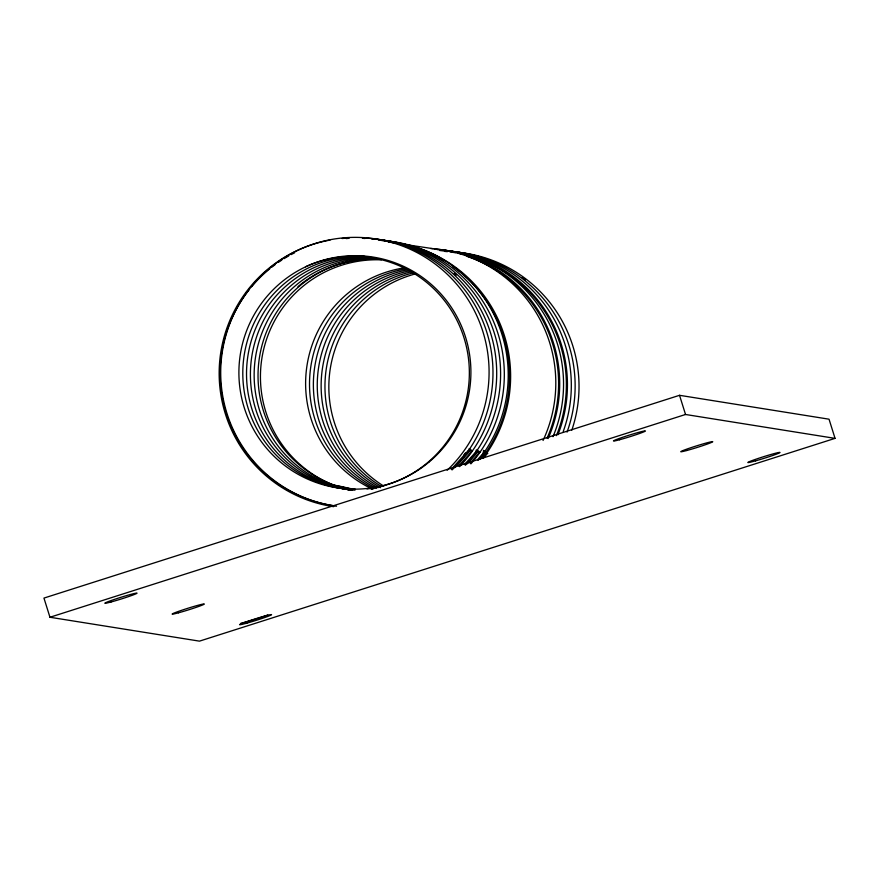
<?xml version="1.0" encoding="UTF-8"?>
<svg xmlns="http://www.w3.org/2000/svg" width="879" height="879" viewBox="0 0 879 879"><rect width="100%" height="100%" fill="white"/><g stroke="black" fill="none" stroke-linecap="round" stroke-linejoin="round"><path stroke-width="1.32" d="M333.976 485.944L334.229 485.263L338.052 485.834L353.479 489.251M451.246 469.331L468.54 450.301L472.364 450.872L458.706 465.892M454.915 467.584L470.397 450.553M464.42 464.551L476.253 451.531L480.066 452.103L470.056 463.123M467.178 463.804L478.099 451.795L475.978 450.301M477.451 459.75L483.824 452.74L487.647 453.311L483.098 458.322M480.22 459.014L485.68 453.004L483.56 451.509M679.533 395.308L43.95 598.083L49.96 617.256L199.467 641.143L835.05 438.368L829.04 419.195L679.533 395.308L685.532 414.481L835.05 438.368M49.96 617.256L685.532 414.481M352.457 489.185L355.083 489.065M433.314 248.713L388.144 241.956A135.069 134.168 -81.5 0 1 405.494 244.604M334.229 485.263L352.226 489.24M351.04 489.174L326.647 484.054L349.787 489.174M348.469 489.076L318.945 482.824L347.227 489.076M482.989 452.158L483.824 452.74M483.384 450.323L487.647 453.311M476.879 449.861L480.066 452.103M469.166 448.631L472.364 450.872M333.767 505.722A134.113 133.223 -81.5 0 1 248.999 289.872M251.559 286.719A134.113 133.223 -81.5 0 1 269.765 268.787M271.864 267.117A134.113 133.223 -81.5 0 1 275.083 264.678M278.39 262.338A134.113 133.223 -81.5 0 1 281.763 260.096M284.06 258.646A134.113 133.223 -81.5 0 1 288.719 255.921M291.081 254.624A134.113 133.223 -81.5 0 1 294.652 252.789M333.624 506.667A135.069 134.168 -81.5 0 1 219.168 375.135A135.069 134.168 -81.5 0 1 330.054 240.099M342.085 238.506A135.069 134.168 -81.5 0 1 348.864 238.088M362.39 238.297A135.069 134.168 -81.5 0 1 365.06 238.495M305.518 266.787A116.753 115.984 -81.5 0 1 463.98 337.734A116.753 115.984 -81.5 0 1 374.762 487.746M373.476 487.977A116.753 115.984 -81.5 0 1 366.982 488.955M355.083 489.779A116.753 115.984 -81.5 0 1 347.15 489.636M267.82 614.948A16.767 0.846 -17.4 0 1 240.934 623.211M448.839 251.031A135.069 134.168 -81.5 0 1 563.219 431.545M380.64 487.658A116.753 115.984 -81.5 0 1 322.34 369.004A116.753 115.984 -81.5 0 1 411.855 271.699M377.926 487.735A116.753 115.984 -81.5 0 1 318.462 368.444A116.753 115.984 -81.5 0 1 409.262 270.853M442.291 250.262A135.069 134.168 -81.5 0 1 557.912 434.764M437.061 249.603A135.069 134.168 -81.5 0 1 553.001 436.687M458.003 253.218A134.113 133.223 -81.5 0 1 463.288 254.339M473.66 257.184A134.113 133.223 -81.5 0 1 556.396 435.643M444.741 251.405A134.113 133.223 -81.5 0 1 447.389 251.658M450.048 251.965A134.113 133.223 -81.5 0 1 455.355 252.745M376.377 488.394A116.753 115.984 -81.5 0 1 314.484 368.532A116.753 115.984 -81.5 0 1 406.658 270.007M373.707 488.416A116.753 115.984 -81.5 0 1 310.716 367.301A116.753 115.984 -81.5 0 1 405.373 268.93M372.202 488.988A116.753 115.984 -81.5 0 1 306.815 366.73A116.753 115.984 -81.5 0 1 404.065 267.908M430.644 248.515A135.069 134.168 -81.5 0 1 543.046 440.5M467.178 256.426A134.113 133.223 -81.5 0 1 547.057 438.192M439.643 250.482A134.113 133.223 -81.5 0 1 444.95 251.163M434.545 249.098A135.069 134.168 -81.5 0 1 548.067 438.599M335.525 485.823A116.753 115.984 -81.5 0 1 262.777 353.391A116.753 115.984 -81.5 0 1 381.321 259.865M408.142 245.219A135.069 134.168 -81.5 0 1 413.383 246.603M415.976 247.384A135.069 134.168 -81.5 0 1 483.186 458.135M297.992 286.631A116.753 115.984 -81.5 0 1 380.058 259.415M439.028 258.063A134.113 133.223 -81.5 0 1 443.73 260.7M452.729 266.502A134.113 133.223 -81.5 0 1 485.439 453.19M447.301 251.251A135.069 134.168 -81.5 0 1 567.043 432.116M453.883 251.987A135.069 134.168 -81.5 0 1 571.822 430.15M381.014 486.23A116.753 115.984 -81.5 0 1 326.263 368.916A116.753 115.984 -81.5 0 1 413.097 272.886M383.782 486.12A116.753 115.984 -81.5 0 1 330.152 369.499A116.753 115.984 -81.5 0 1 415.712 273.808M522.225 277.511A134.113 133.223 -81.5 0 1 525.444 279.896M373.729 488.735A116.753 115.984 -81.5 0 1 371.114 489.054M355.226 489.691A116.753 115.984 -81.5 0 1 351.281 489.504M347.37 489.196A116.753 115.984 -81.5 0 1 243.131 364.356A116.753 115.984 -81.5 0 1 364.983 256.415M366.488 238.154A135.069 134.168 -81.5 0 1 484.593 325.757A135.069 134.168 -81.5 0 1 452.037 469.935M346.172 238.572A135.069 134.168 -81.5 0 1 348.886 238.341M336.514 506.227A135.069 134.168 -81.5 0 1 229.43 324.769A135.069 134.168 -81.5 0 1 429.282 259.865A135.069 134.168 -81.5 0 1 447.158 470.287M465.452 452.949A134.113 133.223 -81.5 0 1 463.826 455.091M348.491 489.537A116.753 115.984 -81.5 0 1 247.021 363.016A116.753 115.984 -81.5 0 1 370.026 257.118M349.765 489.779A116.753 115.984 -81.5 0 1 250.976 362.939A116.753 115.984 -81.5 0 1 372.608 257.635M378.124 239.659A135.069 134.168 -81.5 0 1 491.482 325.032A135.069 134.168 -81.5 0 1 465.332 465.266M371.553 238.868A135.069 134.168 -81.5 0 1 487.592 324.472A135.069 134.168 -81.5 0 1 459.585 466.683M454.289 273.347A134.113 133.223 -81.5 0 1 456.3 275.16M350.886 490.01A116.753 115.984 -81.5 0 1 254.712 363.565A116.753 115.984 -81.5 0 1 373.707 258.162M352.16 490.119A116.753 115.984 -81.5 0 1 258.734 362.818A116.753 115.984 -81.5 0 1 377.596 258.745M381.728 240.593A135.069 134.168 -81.5 0 1 496.767 320.604A135.069 134.168 -81.5 0 1 478.275 460.266M379.179 240.088A135.069 134.168 -81.5 0 1 494.207 323.153A135.069 134.168 -81.5 0 1 470.88 463.859M246.922 623.112A16.767 0.846 -17.4 0 0 271.534 614.718A16.767 0.846 -17.4 0 0 248.208 621.178A16.767 0.846 -17.4 0 0 246.922 623.112M178.393 612.828A16.767 0.846 -17.4 0 0 204.137 604.214A16.767 0.846 -17.4 0 0 182.392 610.048A16.767 0.846 -17.4 0 0 178.393 612.828M111.073 601.972A16.767 0.846 -17.4 0 0 136.827 593.358A16.767 0.846 -17.4 0 0 115.072 599.192A16.767 0.846 -17.4 0 0 111.073 601.972M619.541 439.753A16.767 0.846 -17.4 0 0 645.285 431.139A16.767 0.846 -17.4 0 0 623.541 436.984A16.767 0.846 -17.4 0 0 619.541 439.753M686.818 450.498A16.767 0.846 -17.4 0 0 712.572 441.884A16.767 0.846 -17.4 0 0 690.817 447.73A16.767 0.846 -17.4 0 0 686.818 450.498M755.544 460.86A16.767 0.846 -17.4 0 0 780.003 452.487A16.767 0.846 -17.4 0 0 756.5 459.014A16.767 0.846 -17.4 0 0 755.544 460.86M429.446 461.706A116.753 115.984 -81.5 0 0 394.583 262.634A116.753 115.984 -81.5 0 0 240.659 392.902A116.753 115.984 -81.5 0 0 429.446 461.706"/></g></svg>
